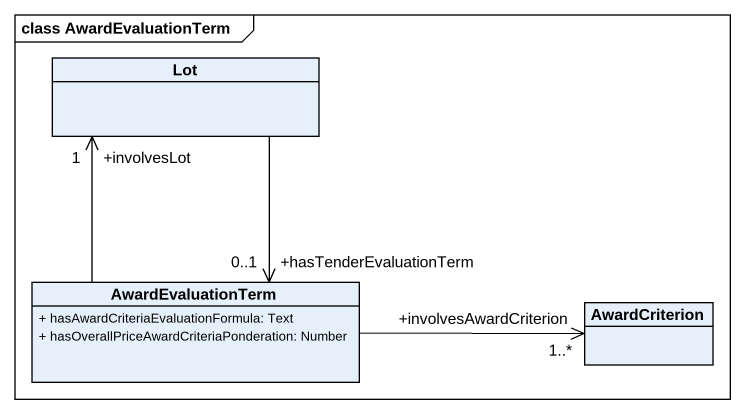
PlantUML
@startuml
mainframe class AwardEvaluationTerm
hide circle
hide empty members
skinparam classAttributeIconSize 0
class Lot
class AwardEvaluationTerm {
  + hasAwardCriteriaEvaluationFormula: Text
  + hasOverallPriceAwardCriteriaPonderation: Number
}
class AwardCriterion
Lot --> "+hasTenderEvaluationTerm\n0..1" AwardEvaluationTerm
AwardEvaluationTerm -up-> "+involvesLot\n1" Lot
AwardEvaluationTerm -right-> "+involvesAwardCriterion\n1..*" AwardCriterion
@enduml
